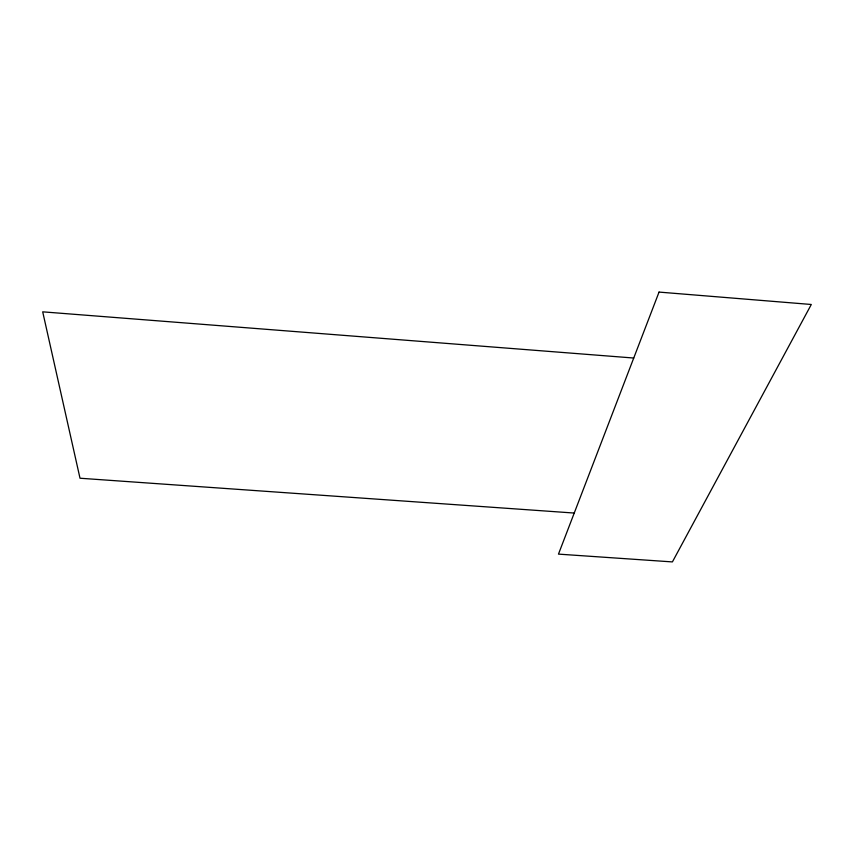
<?xml version="1.0" encoding="UTF-8"?>
<svg xmlns="http://www.w3.org/2000/svg" width="854" height="854" viewBox="0 0 854 854"><rect width="100%" height="100%" fill="white"/><g stroke="black" fill="none" stroke-linecap="round" stroke-linejoin="round"><path stroke-width="1.28" d="M574.23 513.051L80.009 478.229L42.7 311.838L633.732 358.029M659.042 292.089L558.473 554.118L672.408 561.911L811.3 304.483L659.042 292.089"/></g></svg>
